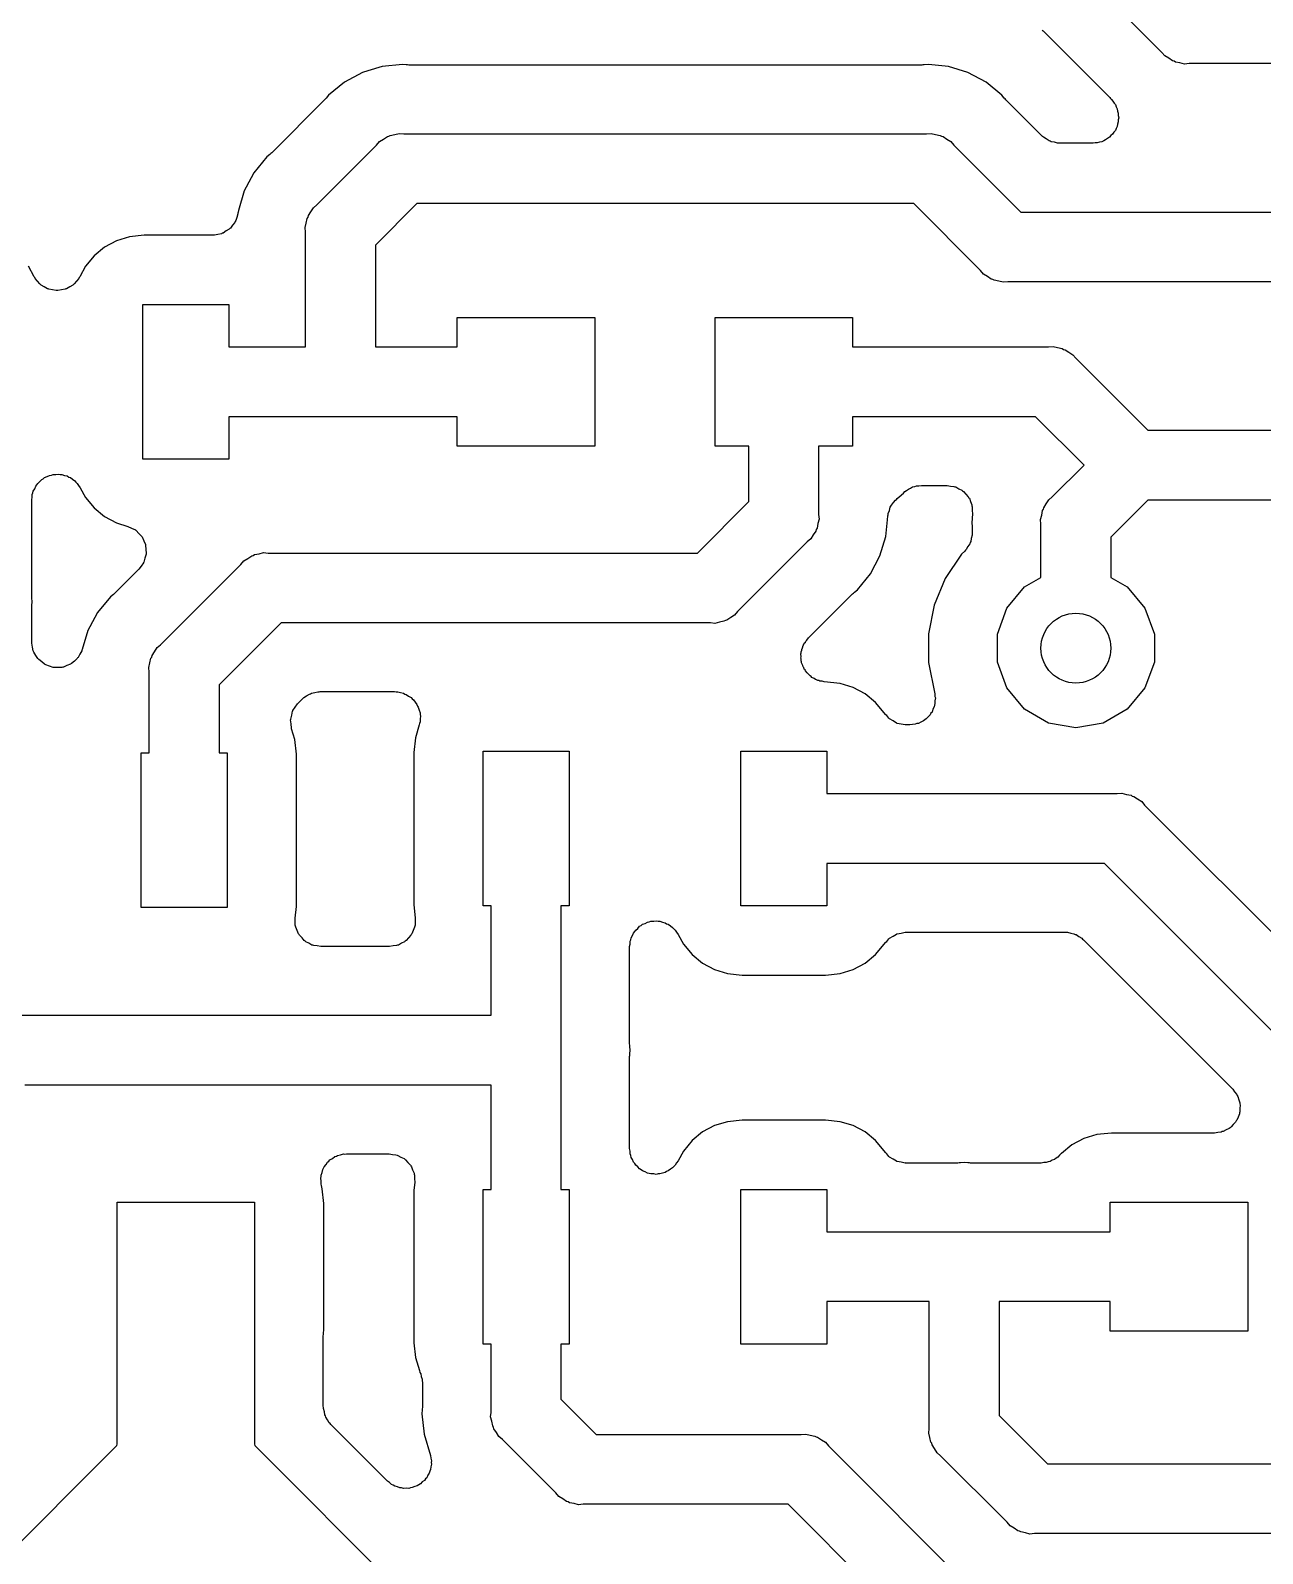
# Model space of a CAD drawing. Extents: x 91 to 190.2, y -113.9 to -59.9.
# Drawn here: x 108.6 to 115.77, y -108.22 to -99.36 of the extents above; entities that cross this region are included whole.
import ezdxf

# ---------------------------------------------------------------- set-up
doc = ezdxf.new("R2010")
doc.units = 0
doc.header["$MEASUREMENT"] = 0
doc.layers.add('BLACK', color=7, linetype='CONTINUOUS')

msp = doc.modelspace()

# ---------------------------------------------------------------- linework, layer by layer
at = {"layer": 'BLACK', "linetype": 'CONTINUOUS'}
for p, q in [((115.18, -99.4824), (114.753, -99.055)), ((114.484, -99.3534), (114.49, -99.3577)), ((114.49, -99.3577), (114.877, -99.7454)), ((115.197, -99.5031), (115.18, -99.4824)), ((115.221, -99.5165), (115.197, -99.5031)), ((115.243, -99.532), (115.221, -99.5165)), ((115.252, -99.5344), (115.243, -99.532)), ((115.259, -99.5389), (115.252, -99.5344)), ((115.286, -99.5436), (115.259, -99.5389)), ((115.312, -99.5505), (115.286, -99.5436)), ((110.528, -99.6), (110.423, -99.656)), ((110.56, -99.5903), (110.528, -99.6)), ((110.642, -99.5655), (110.56, -99.5903)), ((110.76, -99.5539), (110.642, -99.5655)), ((110.782, -99.5561), (110.76, -99.5539)), ((110.79, -99.5555), (110.782, -99.5561)), ((110.797, -99.5568), (110.79, -99.5555)), ((113.783, -99.5568), (110.797, -99.5568)), ((113.79, -99.5555), (113.783, -99.5568)), ((113.798, -99.5561), (113.79, -99.5555)), ((113.82, -99.5539), (113.798, -99.5561)), ((113.842, -99.5561), (113.82, -99.5539)), ((113.938, -99.5655), (113.842, -99.5561)), ((114.052, -99.6), (113.938, -99.5655)), ((114.157, -99.656), (114.052, -99.6)), ((115.339, -99.5482), (115.312, -99.5505)), ((115.885, -99.5482), (115.339, -99.5482)), ((110.423, -99.656), (110.331, -99.7314)), ((114.249, -99.7314), (114.157, -99.656)), ((110.307, -99.7596), (110, -100.067)), ((110.312, -99.7536), (110.307, -99.7596)), ((110.317, -99.7487), (110.312, -99.7536)), ((110.331, -99.7314), (110.317, -99.7487)), ((114.263, -99.7487), (114.249, -99.7314)), ((114.268, -99.7536), (114.263, -99.7487)), ((114.273, -99.7596), (114.268, -99.7536)), ((114.481, -99.9679), (114.273, -99.7596)), ((114.877, -99.7454), (114.882, -99.7514)), ((114.882, -99.7514), (114.887, -99.7563)), ((114.887, -99.7563), (114.896, -99.7666)), ((114.896, -99.7666), (114.902, -99.7774)), ((114.902, -99.7774), (114.91, -99.7868)), ((114.91, -99.7868), (114.914, -99.7999)), ((114.914, -99.7999), (114.921, -99.812)), ((114.921, -99.812), (114.923, -99.8242)), ((114.923, -99.9009), (114.92, -99.9146)), ((114.923, -99.8242), (114.927, -99.8358)), ((114.927, -99.8878), (114.923, -99.9009)), ((114.927, -99.8358), (114.927, -99.8497)), ((114.927, -99.8497), (114.93, -99.8634)), ((114.93, -99.8634), (114.927, -99.8755)), ((114.927, -99.8755), (114.927, -99.8878)), ((110.627, -100.002), (110.651, -99.9885)), ((110.651, -99.9885), (110.673, -99.973)), ((110.673, -99.973), (110.682, -99.9706)), ((110.682, -99.9706), (110.689, -99.9661)), ((110.689, -99.9661), (110.716, -99.9614)), ((110.716, -99.9614), (110.742, -99.9545)), ((110.742, -99.9545), (110.769, -99.9568)), ((110.769, -99.9568), (113.811, -99.9568)), ((113.811, -99.9568), (113.838, -99.9545)), ((113.838, -99.9545), (113.864, -99.9614)), ((113.864, -99.9614), (113.891, -99.9661)), ((113.891, -99.9661), (113.898, -99.9706)), ((113.898, -99.9706), (113.907, -99.973)), ((113.907, -99.973), (113.929, -99.9885)), ((113.929, -99.9885), (113.953, -100.002)), ((114.486, -99.9717), (114.481, -99.9679)), ((114.491, -99.9767), (114.486, -99.9717)), ((114.508, -99.9865), (114.491, -99.9767)), ((114.524, -99.9977), (114.508, -99.9865)), ((114.864, -99.9837), (114.853, -99.9925)), ((114.876, -99.9767), (114.864, -99.9837)), ((114.884, -99.9673), (114.876, -99.9767)), ((114.894, -99.9595), (114.884, -99.9673)), ((114.901, -99.9475), (114.894, -99.9595)), ((114.91, -99.9368), (114.901, -99.9475)), ((114.914, -99.9252), (114.91, -99.9368)), ((114.92, -99.9146), (114.914, -99.9252)), ((109.989, -100.077), (109.971, -100.091)), ((109.994, -100.072), (109.989, -100.077)), ((110, -100.067), (109.994, -100.072)), ((110.263, -100.37), (110.61, -100.023)), ((110.61, -100.023), (110.627, -100.002)), ((113.953, -100.002), (113.97, -100.023)), ((113.97, -100.023), (114.359, -100.412)), ((114.53, -99.9995), (114.524, -99.9977)), ((114.536, -100.003), (114.53, -99.9995)), ((114.555, -100.006), (114.536, -100.003)), ((114.574, -100.011), (114.555, -100.006)), ((114.58, -100.011), (114.574, -100.011)), ((114.587, -100.012), (114.58, -100.011)), ((114.78, -100.012), (114.587, -100.012)), ((114.792, -100.01), (114.78, -100.012)), ((114.804, -100.01), (114.792, -100.01)), ((114.817, -100.005), (114.804, -100.01)), ((114.831, -100.003), (114.817, -100.005)), ((114.842, -99.9966), (114.831, -100.003)), ((114.853, -99.9925), (114.842, -99.9966)), ((109.971, -100.091), (109.896, -100.183)), ((109.896, -100.183), (109.851, -100.268)), ((109.84, -100.288), (109.806, -100.402)), ((109.851, -100.268), (109.84, -100.288)), ((109.803, -100.423), (109.796, -100.443)), ((109.805, -100.412), (109.803, -100.418)), ((109.803, -100.418), (109.803, -100.423)), ((109.806, -100.402), (109.805, -100.412)), ((110.211, -100.442), (110.213, -100.433)), ((110.213, -100.433), (110.228, -100.411)), ((110.228, -100.411), (110.242, -100.387)), ((110.242, -100.387), (110.263, -100.37)), ((110.844, -100.363), (110.603, -100.604)), ((113.736, -100.363), (110.844, -100.363)), ((114.125, -100.752), (113.736, -100.363)), ((114.359, -100.412), (115.885, -100.412)), ((109.734, -100.522), (109.717, -100.534)), ((109.752, -100.512), (109.734, -100.522)), ((109.755, -100.508), (109.752, -100.512)), ((109.76, -100.505), (109.755, -100.508)), ((109.772, -100.488), (109.76, -100.505)), ((109.785, -100.472), (109.772, -100.488)), ((109.787, -100.467), (109.785, -100.472)), ((109.79, -100.462), (109.787, -100.467)), ((109.796, -100.443), (109.79, -100.462)), ((110.194, -100.502), (110.201, -100.476)), ((110.197, -100.529), (110.194, -100.502)), ((110.201, -100.476), (110.206, -100.449)), ((110.206, -100.449), (110.211, -100.442)), ((109.096, -100.579), (109.027, -100.616)), ((109.172, -100.556), (109.096, -100.579)), ((109.257, -100.547), (109.172, -100.556)), ((109.655, -100.547), (109.257, -100.547)), ((109.661, -100.546), (109.655, -100.547)), ((109.667, -100.547), (109.661, -100.546)), ((109.686, -100.542), (109.667, -100.547)), ((109.707, -100.538), (109.686, -100.542)), ((109.712, -100.535), (109.707, -100.538)), ((109.717, -100.534), (109.712, -100.535)), ((110.197, -101.197), (110.197, -100.529)), ((110.603, -100.604), (110.603, -101.197)), ((108.966, -100.666), (108.916, -100.727)), ((109.027, -100.616), (108.966, -100.666)), ((108.618, -100.789), (108.584, -100.727)), ((108.916, -100.727), (108.882, -100.789)), ((114.142, -100.773), (114.125, -100.752)), ((114.166, -100.787), (114.142, -100.773)), ((114.188, -100.802), (114.166, -100.787)), ((108.621, -100.793), (108.618, -100.789)), ((108.623, -100.798), (108.621, -100.793)), ((108.637, -100.814), (108.623, -100.798)), ((108.65, -100.83), (108.637, -100.814)), ((108.654, -100.833), (108.65, -100.83)), ((108.657, -100.837), (108.654, -100.833)), ((108.676, -100.847), (108.657, -100.837)), ((108.694, -100.858), (108.676, -100.847)), ((108.699, -100.859), (108.694, -100.858)), ((108.703, -100.861), (108.699, -100.859)), ((108.724, -100.864), (108.703, -100.861)), ((108.745, -100.869), (108.724, -100.864)), ((108.75, -100.868), (108.745, -100.869)), ((108.755, -100.869), (108.75, -100.868)), ((108.776, -100.864), (108.755, -100.869)), ((108.797, -100.861), (108.776, -100.864)), ((108.801, -100.859), (108.797, -100.861)), ((108.806, -100.858), (108.801, -100.859)), ((108.824, -100.847), (108.806, -100.858)), ((108.843, -100.837), (108.824, -100.847)), ((108.846, -100.833), (108.843, -100.837)), ((108.85, -100.83), (108.846, -100.833)), ((108.863, -100.814), (108.85, -100.83)), ((108.877, -100.798), (108.863, -100.814)), ((108.879, -100.793), (108.877, -100.798)), ((108.882, -100.789), (108.879, -100.793)), ((114.197, -100.804), (114.188, -100.802)), ((114.204, -100.809), (114.197, -100.804)), ((114.231, -100.814), (114.204, -100.809)), ((114.257, -100.821), (114.231, -100.814)), ((114.284, -100.818), (114.257, -100.821)), ((115.885, -100.818), (114.284, -100.818)), ((109.25, -101.85), (109.25, -100.95)), ((109.25, -100.95), (109.75, -100.95)), ((109.75, -100.95), (109.75, -101.197)), ((111.08, -101.197), (111.08, -101.025)), ((111.08, -101.025), (111.88, -101.025)), ((111.88, -101.025), (111.88, -101.775)), ((112.58, -101.775), (112.58, -101.025)), ((112.58, -101.025), (113.38, -101.025)), ((113.38, -101.025), (113.38, -101.197)), ((109.75, -101.197), (110.197, -101.197)), ((110.603, -101.197), (111.08, -101.197)), ((113.38, -101.197), (114.521, -101.197)), ((114.521, -101.197), (114.548, -101.194)), ((114.548, -101.194), (114.574, -101.201)), ((114.574, -101.201), (114.601, -101.206)), ((114.601, -101.206), (114.608, -101.211)), ((114.608, -101.211), (114.617, -101.213)), ((114.617, -101.213), (114.639, -101.228)), ((114.639, -101.228), (114.663, -101.242)), ((114.663, -101.242), (114.68, -101.263)), ((114.68, -101.263), (115.099, -101.682)), ((111.08, -101.603), (109.75, -101.603)), ((109.75, -101.603), (109.75, -101.85)), ((111.08, -101.775), (111.08, -101.603)), ((114.446, -101.603), (113.38, -101.603)), ((113.38, -101.603), (113.38, -101.775)), ((114.728, -101.885), (114.446, -101.603)), ((115.099, -101.682), (115.885, -101.682)), ((109.75, -101.85), (109.25, -101.85)), ((111.88, -101.775), (111.08, -101.775)), ((112.777, -101.775), (112.58, -101.775)), ((112.777, -102.097), (112.777, -101.775)), ((113.38, -101.775), (113.183, -101.775)), ((113.183, -101.775), (113.183, -102.173)), ((108.717, -101.943), (108.727, -101.94)), ((108.727, -101.94), (108.743, -101.94)), ((108.743, -101.94), (108.758, -101.937)), ((108.758, -101.937), (108.769, -101.94)), ((108.769, -101.94), (108.779, -101.94)), ((108.779, -101.94), (108.794, -101.945)), ((114.543, -102.07), (114.728, -101.885)), ((108.612, -102.036), (108.62, -102.023)), ((108.62, -102.023), (108.626, -102.008)), ((108.626, -102.008), (108.633, -102)), ((108.633, -102), (108.638, -101.991)), ((108.638, -101.991), (108.65, -101.981)), ((108.65, -101.981), (108.661, -101.969)), ((108.661, -101.969), (108.67, -101.964)), ((108.67, -101.964), (108.678, -101.957)), ((108.678, -101.957), (108.693, -101.952)), ((108.693, -101.952), (108.707, -101.945)), ((108.707, -101.945), (108.717, -101.943)), ((108.794, -101.945), (108.809, -101.948)), ((108.809, -101.948), (108.818, -101.954)), ((108.818, -101.954), (108.828, -101.957)), ((108.828, -101.957), (108.84, -101.967)), ((108.84, -101.967), (108.853, -101.976)), ((108.853, -101.976), (108.86, -101.984)), ((108.86, -101.984), (108.868, -101.991)), ((108.868, -101.991), (108.876, -102.004)), ((108.876, -102.004), (108.885, -102.017)), ((108.885, -102.017), (108.916, -102.073)), ((113.695, -102.032), (113.705, -102.024)), ((113.705, -102.024), (113.718, -102.019)), ((113.718, -102.019), (113.73, -102.012)), ((113.73, -102.012), (113.742, -102.01)), ((113.742, -102.01), (113.753, -102.006)), ((113.753, -102.006), (113.767, -102.006)), ((113.767, -102.006), (113.781, -102.003)), ((113.781, -102.003), (113.93, -102.003)), ((113.93, -102.003), (113.95, -102.007)), ((113.95, -102.007), (113.97, -102.009)), ((113.97, -102.009), (113.975, -102.011)), ((113.975, -102.011), (113.981, -102.012)), ((113.981, -102.012), (113.999, -102.022)), ((113.999, -102.022), (114.017, -102.031)), ((108.603, -102.087), (108.606, -102.072)), ((108.603, -102.643), (108.603, -102.087)), ((108.606, -102.056), (108.61, -102.047)), ((108.606, -102.072), (108.606, -102.056)), ((108.61, -102.047), (108.612, -102.036)), ((108.916, -102.073), (108.966, -102.134)), ((112.477, -102.397), (112.777, -102.097)), ((113.606, -102.118), (113.619, -102.103)), ((113.619, -102.103), (113.631, -102.088)), ((113.631, -102.088), (113.636, -102.084)), ((113.636, -102.084), (113.64, -102.079)), ((113.64, -102.079), (113.664, -102.059)), ((113.664, -102.059), (113.665, -102.058)), ((113.665, -102.058), (113.676, -102.049)), ((113.676, -102.049), (113.685, -102.038)), ((113.685, -102.038), (113.695, -102.032)), ((114.017, -102.031), (114.021, -102.035)), ((114.021, -102.035), (114.026, -102.038)), ((114.026, -102.038), (114.039, -102.054)), ((114.039, -102.054), (114.054, -102.069)), ((114.054, -102.069), (114.056, -102.074)), ((114.056, -102.074), (114.06, -102.078)), ((114.06, -102.078), (114.067, -102.097)), ((114.067, -102.097), (114.075, -102.116)), ((114.075, -102.116), (114.075, -102.122)), ((114.493, -102.133), (114.508, -102.111)), ((114.508, -102.111), (114.522, -102.087)), ((114.522, -102.087), (114.543, -102.07)), ((115.099, -102.088), (114.883, -102.304)), ((115.885, -102.088), (115.099, -102.088)), ((108.966, -102.134), (109.027, -102.184)), ((109.027, -102.184), (109.096, -102.221)), ((113.186, -102.199), (113.179, -102.225)), ((113.183, -102.173), (113.186, -102.199)), ((113.574, -102.3), (113.584, -102.204)), ((113.584, -102.204), (113.586, -102.18)), ((113.584, -102.204), (113.584, -102.204)), ((113.586, -102.18), (113.588, -102.174)), ((113.588, -102.167), (113.595, -102.149)), ((113.588, -102.174), (113.588, -102.167)), ((113.595, -102.149), (113.6, -102.13)), ((113.6, -102.13), (113.604, -102.124)), ((113.604, -102.124), (113.606, -102.118)), ((114.079, -102.168), (114.074, -102.22)), ((114.075, -102.122), (114.077, -102.127)), ((114.077, -102.127), (114.077, -102.148)), ((114.077, -102.148), (114.079, -102.168)), ((114.474, -102.202), (114.481, -102.176)), ((114.477, -102.229), (114.474, -102.202)), ((114.481, -102.176), (114.486, -102.149)), ((114.486, -102.149), (114.491, -102.142)), ((114.491, -102.142), (114.493, -102.133)), ((109.096, -102.221), (109.163, -102.242)), ((109.163, -102.242), (109.184, -102.252)), ((109.184, -102.252), (109.206, -102.262)), ((109.206, -102.262), (109.207, -102.264)), ((109.207, -102.264), (109.21, -102.265)), ((109.21, -102.265), (109.226, -102.282)), ((109.226, -102.282), (109.242, -102.299)), ((113.152, -102.291), (113.138, -102.314)), ((113.167, -102.269), (113.152, -102.291)), ((113.169, -102.26), (113.167, -102.269)), ((113.174, -102.252), (113.169, -102.26)), ((113.179, -102.225), (113.174, -102.252)), ((114.076, -102.292), (114.071, -102.311)), ((114.074, -102.22), (114.076, -102.242)), ((114.076, -102.242), (114.076, -102.25)), ((114.076, -102.25), (114.077, -102.257)), ((114.077, -102.279), (114.076, -102.285)), ((114.076, -102.285), (114.076, -102.292)), ((114.077, -102.257), (114.077, -102.279)), ((114.477, -102.539), (114.477, -102.229)), ((109.242, -102.299), (109.244, -102.301)), ((109.244, -102.301), (109.245, -102.303)), ((109.245, -102.303), (109.255, -102.325)), ((109.255, -102.325), (109.265, -102.346)), ((109.265, -102.346), (109.265, -102.349)), ((109.265, -102.349), (109.266, -102.351)), ((109.266, -102.351), (109.267, -102.375)), ((109.267, -102.375), (109.269, -102.398)), ((113.117, -102.331), (112.711, -102.737)), ((113.138, -102.314), (113.117, -102.331)), ((113.54, -102.413), (113.574, -102.3)), ((114.037, -102.379), (114.033, -102.385)), ((114.042, -102.375), (114.037, -102.379)), ((114.052, -102.358), (114.042, -102.375)), ((114.063, -102.342), (114.052, -102.358)), ((114.064, -102.336), (114.063, -102.342)), ((114.068, -102.33), (114.064, -102.336)), ((114.071, -102.311), (114.068, -102.33)), ((114.883, -102.304), (114.883, -102.539)), ((109.239, -102.472), (109.226, -102.491)), ((109.253, -102.453), (109.239, -102.472)), ((109.254, -102.451), (109.253, -102.453)), ((109.256, -102.449), (109.254, -102.451)), ((109.262, -102.426), (109.256, -102.449)), ((109.269, -102.403), (109.262, -102.426)), ((109.269, -102.398), (109.268, -102.401)), ((109.268, -102.401), (109.269, -102.403)), ((109.353, -102.93), (109.82, -102.463)), ((109.82, -102.463), (109.837, -102.442)), ((109.837, -102.442), (109.861, -102.428)), ((109.861, -102.428), (109.883, -102.413)), ((109.883, -102.413), (109.892, -102.411)), ((109.892, -102.411), (109.899, -102.406)), ((109.899, -102.406), (109.926, -102.401)), ((109.926, -102.401), (109.952, -102.394)), ((109.952, -102.394), (109.979, -102.397)), ((109.979, -102.397), (112.477, -102.397)), ((113.484, -102.518), (113.54, -102.413)), ((114.014, -102.404), (113.92, -102.544)), ((114.033, -102.385), (114.014, -102.404)), ((109.226, -102.491), (109.09, -102.627)), ((113.409, -102.61), (113.484, -102.518)), ((113.92, -102.544), (113.856, -102.7)), ((114.382, -102.594), (114.477, -102.539)), ((114.883, -102.539), (114.978, -102.594)), ((108.604, -102.65), (108.603, -102.643)), ((109.079, -102.637), (109.061, -102.651)), ((109.084, -102.632), (109.079, -102.637)), ((109.09, -102.627), (109.084, -102.632)), ((113.123, -102.891), (113.38, -102.634)), ((113.38, -102.634), (113.386, -102.63)), ((113.386, -102.63), (113.391, -102.624)), ((113.391, -102.624), (113.409, -102.61)), ((114.278, -102.718), (114.382, -102.594)), ((114.978, -102.594), (115.082, -102.718)), ((108.603, -102.717), (108.604, -102.71)), ((108.603, -102.914), (108.603, -102.717)), ((108.604, -102.658), (108.604, -102.65)), ((108.606, -102.68), (108.604, -102.658)), ((108.604, -102.702), (108.606, -102.68)), ((108.604, -102.71), (108.604, -102.702)), ((109.061, -102.651), (108.986, -102.743)), ((112.711, -102.737), (112.694, -102.758)), ((113.856, -102.7), (113.823, -102.866)), ((114.223, -102.869), (114.278, -102.718)), ((115.082, -102.718), (115.137, -102.869)), ((108.942, -102.826), (108.93, -102.848)), ((108.986, -102.743), (108.942, -102.826)), ((110.054, -102.803), (109.693, -103.164)), ((112.553, -102.803), (110.054, -102.803)), ((112.579, -102.806), (112.553, -102.803)), ((112.605, -102.799), (112.579, -102.806)), ((112.632, -102.794), (112.605, -102.799)), ((112.64, -102.789), (112.632, -102.794)), ((112.649, -102.787), (112.64, -102.789)), ((112.671, -102.772), (112.649, -102.787)), ((112.694, -102.758), (112.671, -102.772)), ((108.604, -102.918), (108.603, -102.914)), ((108.93, -102.848), (108.897, -102.958)), ((113.099, -102.922), (113.106, -102.915)), ((113.106, -102.915), (113.108, -102.91)), ((113.108, -102.91), (113.114, -102.904)), ((113.114, -102.904), (113.123, -102.891)), ((113.823, -102.866), (113.823, -103.034)), ((114.223, -103.031), (114.223, -102.869)), ((115.137, -102.869), (115.137, -103.031)), ((108.603, -102.922), (108.604, -102.918)), ((108.608, -102.944), (108.603, -102.922)), ((108.612, -102.966), (108.608, -102.944)), ((108.614, -102.969), (108.612, -102.966)), ((108.615, -102.973), (108.614, -102.969)), ((108.627, -102.992), (108.615, -102.973)), ((108.638, -103.011), (108.627, -102.992)), ((108.873, -103.004), (108.87, -103.007)), ((108.883, -102.985), (108.873, -103.004)), ((108.894, -102.966), (108.883, -102.985)), ((108.895, -102.961), (108.894, -102.966)), ((108.897, -102.958), (108.895, -102.961)), ((109.296, -103.009), (109.301, -103.002)), ((109.301, -103.002), (109.303, -102.993)), ((109.303, -102.993), (109.318, -102.971)), ((109.318, -102.971), (109.332, -102.947)), ((109.332, -102.947), (109.353, -102.93)), ((113.08, -102.984), (113.082, -102.978)), ((113.081, -103.001), (113.08, -102.984)), ((113.08, -103.009), (113.081, -103.001)), ((113.082, -102.971), (113.085, -102.961)), ((113.082, -102.978), (113.082, -102.971)), ((113.085, -102.961), (113.086, -102.957)), ((113.086, -102.957), (113.089, -102.949)), ((113.089, -102.949), (113.093, -102.934)), ((113.093, -102.934), (113.097, -102.929)), ((113.097, -102.929), (113.099, -102.922)), ((108.641, -103.013), (108.638, -103.011)), ((108.644, -103.017), (108.641, -103.013)), ((108.661, -103.03), (108.644, -103.017)), ((108.678, -103.044), (108.661, -103.03)), ((108.682, -103.046), (108.678, -103.044)), ((108.685, -103.048), (108.682, -103.046)), ((108.706, -103.054), (108.685, -103.048)), ((108.727, -103.062), (108.706, -103.054)), ((108.731, -103.062), (108.727, -103.062)), ((108.735, -103.063), (108.731, -103.062)), ((108.757, -103.062), (108.735, -103.063)), ((108.779, -103.062), (108.757, -103.062)), ((108.783, -103.061), (108.779, -103.062)), ((108.787, -103.06), (108.783, -103.061)), ((108.808, -103.052), (108.787, -103.06)), ((108.828, -103.044), (108.808, -103.052)), ((108.831, -103.041), (108.828, -103.044)), ((108.835, -103.04), (108.831, -103.041)), ((108.851, -103.025), (108.835, -103.04)), ((108.868, -103.011), (108.851, -103.025)), ((108.87, -103.007), (108.868, -103.011)), ((109.284, -103.062), (109.291, -103.036)), ((109.287, -103.089), (109.284, -103.062)), ((109.287, -103.56), (109.287, -103.089)), ((109.291, -103.036), (109.296, -103.009)), ((113.082, -103.013), (113.08, -103.009)), ((113.082, -103.023), (113.082, -103.013)), ((113.084, -103.03), (113.082, -103.023)), ((113.084, -103.036), (113.084, -103.03)), ((113.091, -103.051), (113.084, -103.036)), ((113.093, -103.059), (113.091, -103.051)), ((113.096, -103.063), (113.093, -103.059)), ((113.099, -103.072), (113.096, -103.063)), ((113.104, -103.077), (113.099, -103.072)), ((113.106, -103.083), (113.104, -103.077)), ((113.117, -103.094), (113.106, -103.083)), ((113.823, -103.034), (113.859, -103.215)), ((114.278, -103.182), (114.223, -103.031)), ((115.137, -103.031), (115.082, -103.182)), ((109.693, -103.164), (109.693, -103.56)), ((113.123, -103.102), (113.117, -103.094)), ((113.127, -103.105), (113.123, -103.102)), ((113.133, -103.112), (113.127, -103.105)), ((113.139, -103.116), (113.133, -103.112)), ((113.143, -103.12), (113.139, -103.116)), ((113.157, -103.126), (113.143, -103.12)), ((113.165, -103.133), (113.157, -103.126)), ((113.171, -103.134), (113.165, -103.133)), ((113.178, -103.138), (113.171, -103.134)), ((113.184, -103.139), (113.178, -103.138)), ((113.19, -103.142), (113.184, -103.139)), ((113.204, -103.143), (113.19, -103.142)), ((113.215, -103.147), (113.204, -103.143)), ((113.308, -103.156), (113.215, -103.147)), ((113.384, -103.179), (113.308, -103.156)), ((113.453, -103.216), (113.384, -103.179)), ((110.152, -103.272), (110.153, -103.27)), ((110.153, -103.27), (110.176, -103.247)), ((110.176, -103.247), (110.181, -103.243)), ((110.181, -103.243), (110.186, -103.238)), ((110.186, -103.238), (110.203, -103.228)), ((110.203, -103.228), (110.219, -103.217)), ((110.219, -103.217), (110.225, -103.216)), ((110.225, -103.216), (110.231, -103.212)), ((110.231, -103.212), (110.25, -103.209)), ((110.25, -103.209), (110.269, -103.204)), ((110.269, -103.204), (110.275, -103.204)), ((110.275, -103.204), (110.282, -103.203)), ((110.282, -103.203), (110.715, -103.203)), ((110.715, -103.203), (110.724, -103.205)), ((110.724, -103.205), (110.733, -103.204)), ((110.733, -103.204), (110.749, -103.209)), ((110.749, -103.209), (110.766, -103.212)), ((110.766, -103.212), (110.774, -103.217)), ((110.774, -103.217), (110.783, -103.219)), ((110.783, -103.219), (110.796, -103.23)), ((110.796, -103.23), (110.811, -103.238)), ((110.811, -103.238), (110.817, -103.245)), ((110.817, -103.245), (110.824, -103.251)), ((110.824, -103.251), (110.834, -103.265)), ((110.834, -103.265), (110.845, -103.278)), ((113.514, -103.266), (113.453, -103.216)), ((113.574, -103.338), (113.514, -103.266)), ((113.859, -103.215), (113.859, -103.216)), ((113.859, -103.216), (113.86, -103.221)), ((113.86, -103.221), (113.86, -103.231)), ((113.86, -103.231), (113.863, -103.24)), ((113.863, -103.24), (113.86, -103.256)), ((113.86, -103.256), (113.86, -103.273)), ((114.382, -103.306), (114.278, -103.182)), ((115.082, -103.182), (114.978, -103.306)), ((110.11, -103.363), (110.116, -103.34)), ((110.116, -103.34), (110.121, -103.317)), ((110.121, -103.317), (110.122, -103.315)), ((110.122, -103.315), (110.123, -103.313)), ((110.123, -103.313), (110.137, -103.293)), ((110.137, -103.293), (110.15, -103.274)), ((110.15, -103.274), (110.152, -103.272)), ((110.845, -103.278), (110.848, -103.287)), ((110.848, -103.287), (110.853, -103.294)), ((110.853, -103.294), (110.857, -103.311)), ((110.857, -103.311), (110.863, -103.327)), ((110.863, -103.327), (110.863, -103.336)), ((110.863, -103.336), (110.865, -103.345)), ((110.865, -103.345), (110.863, -103.362)), ((113.579, -103.343), (113.574, -103.338)), ((113.591, -103.358), (113.579, -103.343)), ((113.594, -103.36), (113.591, -103.358)), ((113.82, -103.349), (113.809, -103.362)), ((113.832, -103.338), (113.82, -103.349)), ((113.836, -103.329), (113.832, -103.338)), ((113.843, -103.322), (113.836, -103.329)), ((113.848, -103.306), (113.843, -103.322)), ((113.856, -103.292), (113.848, -103.306)), ((113.857, -103.282), (113.856, -103.292)), ((113.86, -103.273), (113.857, -103.282)), ((114.521, -103.386), (114.382, -103.306)), ((114.978, -103.306), (114.839, -103.386)), ((110.109, -103.368), (110.11, -103.366)), ((110.112, -103.391), (110.109, -103.368)), ((110.11, -103.366), (110.11, -103.363)), ((110.114, -103.415), (110.112, -103.391)), ((110.115, -103.417), (110.114, -103.415)), ((110.115, -103.42), (110.115, -103.417)), ((110.134, -103.482), (110.115, -103.42)), ((110.858, -103.397), (110.836, -103.472)), ((110.86, -103.388), (110.858, -103.397)), ((110.863, -103.379), (110.86, -103.388)), ((110.863, -103.362), (110.863, -103.379)), ((113.595, -103.362), (113.594, -103.36)), ((113.616, -103.374), (113.595, -103.362)), ((113.636, -103.386), (113.616, -103.374)), ((113.638, -103.387), (113.636, -103.386)), ((113.64, -103.388), (113.638, -103.387)), ((113.664, -103.392), (113.64, -103.388)), ((113.687, -103.397), (113.664, -103.392)), ((113.689, -103.396), (113.687, -103.397)), ((113.692, -103.397), (113.689, -103.396)), ((113.713, -103.397), (113.692, -103.397)), ((113.729, -103.394), (113.713, -103.397)), ((113.745, -103.393), (113.729, -103.394)), ((113.754, -103.389), (113.745, -103.393)), ((113.764, -103.388), (113.754, -103.389)), ((113.778, -103.38), (113.764, -103.388)), ((113.793, -103.373), (113.778, -103.38)), ((113.801, -103.367), (113.793, -103.373)), ((113.809, -103.362), (113.801, -103.367)), ((114.68, -103.414), (114.521, -103.386)), ((114.839, -103.386), (114.68, -103.414)), ((110.143, -103.567), (110.134, -103.482)), ((110.836, -103.472), (110.827, -103.557)), ((109.24, -104.46), (109.24, -103.56)), ((109.24, -103.56), (109.287, -103.56)), ((109.693, -103.56), (109.74, -103.56)), ((109.74, -103.56), (109.74, -104.46)), ((110.143, -104.453), (110.143, -103.567)), ((110.827, -103.557), (110.827, -104.443)), ((111.23, -104.45), (111.23, -103.55)), ((111.23, -103.55), (111.73, -103.55)), ((111.73, -103.55), (111.73, -104.45)), ((112.73, -104.45), (112.73, -103.55)), ((112.73, -103.55), (113.23, -103.55)), ((113.23, -103.55), (113.23, -103.797)), ((113.23, -103.797), (114.921, -103.797)), ((114.921, -103.797), (114.948, -103.794)), ((114.948, -103.794), (114.974, -103.801)), ((114.974, -103.801), (115.001, -103.806)), ((115.001, -103.806), (115.008, -103.811)), ((115.008, -103.811), (115.017, -103.813)), ((115.017, -103.813), (115.039, -103.828)), ((115.039, -103.828), (115.063, -103.842)), ((115.063, -103.842), (115.08, -103.863)), ((115.08, -103.863), (116.74, -105.523)), ((114.846, -104.203), (113.23, -104.203)), ((113.23, -104.203), (113.23, -104.45)), ((116.577, -105.934), (114.846, -104.203)), ((109.74, -104.46), (109.24, -104.46)), ((110.136, -104.522), (110.143, -104.453)), ((110.827, -104.443), (110.835, -104.522)), ((111.277, -104.45), (111.23, -104.45)), ((111.277, -105.087), (111.277, -104.45)), ((111.73, -104.45), (111.683, -104.45)), ((111.683, -104.45), (111.683, -106.1)), ((113.23, -104.45), (112.73, -104.45)), ((110.137, -104.542), (110.136, -104.522)), ((110.137, -104.563), (110.137, -104.542)), ((110.139, -104.568), (110.137, -104.563)), ((110.14, -104.574), (110.139, -104.568)), ((110.148, -104.593), (110.14, -104.574)), ((110.155, -104.612), (110.148, -104.593)), ((110.823, -104.593), (110.816, -104.612)), ((110.831, -104.574), (110.823, -104.593)), ((110.832, -104.568), (110.831, -104.574)), ((110.834, -104.563), (110.832, -104.568)), ((110.835, -104.522), (110.834, -104.542)), ((110.834, -104.542), (110.834, -104.563)), ((112.113, -104.6), (112.118, -104.591)), ((112.118, -104.591), (112.13, -104.581)), ((112.13, -104.581), (112.141, -104.569)), ((112.141, -104.569), (112.15, -104.564)), ((112.15, -104.564), (112.158, -104.557)), ((112.158, -104.557), (112.173, -104.552)), ((112.173, -104.552), (112.187, -104.545)), ((112.187, -104.545), (112.197, -104.543)), ((112.197, -104.543), (112.207, -104.54)), ((112.207, -104.54), (112.223, -104.54)), ((112.223, -104.54), (112.238, -104.537)), ((112.238, -104.537), (112.249, -104.54)), ((112.249, -104.54), (112.259, -104.54)), ((112.259, -104.54), (112.274, -104.545)), ((112.274, -104.545), (112.289, -104.548)), ((112.289, -104.548), (112.298, -104.554)), ((112.298, -104.554), (112.308, -104.557)), ((112.308, -104.557), (112.32, -104.567)), ((112.32, -104.567), (112.333, -104.576)), ((112.333, -104.576), (112.34, -104.584)), ((112.34, -104.584), (112.348, -104.591)), ((112.348, -104.591), (112.356, -104.604)), ((110.159, -104.616), (110.155, -104.612)), ((110.161, -104.621), (110.159, -104.616)), ((110.176, -104.636), (110.161, -104.621)), ((110.189, -104.652), (110.176, -104.636)), ((110.194, -104.655), (110.189, -104.652)), ((110.198, -104.659), (110.194, -104.655)), ((110.216, -104.668), (110.198, -104.659)), ((110.234, -104.678), (110.216, -104.668)), ((110.239, -104.679), (110.234, -104.678)), ((110.245, -104.681), (110.239, -104.679)), ((110.265, -104.683), (110.245, -104.681)), ((110.285, -104.687), (110.265, -104.683)), ((110.686, -104.687), (110.285, -104.687)), ((110.706, -104.683), (110.686, -104.687)), ((110.726, -104.681), (110.706, -104.683)), ((110.731, -104.679), (110.726, -104.681)), ((110.737, -104.678), (110.731, -104.679)), ((110.755, -104.668), (110.737, -104.678)), ((110.773, -104.659), (110.755, -104.668)), ((110.777, -104.655), (110.773, -104.659)), ((110.782, -104.652), (110.777, -104.655)), ((110.795, -104.636), (110.782, -104.652)), ((110.81, -104.621), (110.795, -104.636)), ((110.812, -104.616), (110.81, -104.621)), ((110.816, -104.612), (110.812, -104.616)), ((112.083, -104.687), (112.086, -104.672)), ((112.083, -105.253), (112.083, -104.687)), ((112.086, -104.656), (112.09, -104.647)), ((112.086, -104.672), (112.086, -104.656)), ((112.09, -104.647), (112.092, -104.636)), ((112.092, -104.636), (112.1, -104.623)), ((112.1, -104.623), (112.106, -104.608)), ((112.106, -104.608), (112.113, -104.6)), ((112.356, -104.604), (112.365, -104.617)), ((112.365, -104.617), (112.396, -104.673)), ((112.396, -104.673), (112.446, -104.734)), ((113.514, -104.734), (113.574, -104.662)), ((113.574, -104.662), (113.579, -104.657)), ((113.579, -104.657), (113.591, -104.642)), ((113.591, -104.642), (113.594, -104.64)), ((113.594, -104.64), (113.595, -104.638)), ((113.595, -104.638), (113.616, -104.626)), ((113.616, -104.626), (113.636, -104.614)), ((113.636, -104.614), (113.638, -104.613)), ((113.638, -104.613), (113.64, -104.612)), ((113.64, -104.612), (113.664, -104.608)), ((113.664, -104.608), (113.687, -104.603)), ((113.687, -104.603), (113.689, -104.604)), ((113.689, -104.604), (113.692, -104.603)), ((113.692, -104.603), (114.618, -104.603)), ((114.618, -104.603), (114.625, -104.604)), ((114.625, -104.604), (114.631, -104.604)), ((114.631, -104.604), (114.65, -104.609)), ((114.65, -104.609), (114.669, -104.612)), ((114.669, -104.612), (114.675, -104.616)), ((114.675, -104.616), (114.681, -104.617)), ((114.681, -104.617), (114.697, -104.628)), ((114.697, -104.628), (114.714, -104.638)), ((114.714, -104.638), (114.719, -104.643)), ((114.719, -104.643), (114.724, -104.647)), ((114.724, -104.647), (115.593, -105.516)), ((112.446, -104.734), (112.507, -104.784)), ((113.453, -104.784), (113.514, -104.734)), ((112.507, -104.784), (112.576, -104.821)), ((112.576, -104.821), (112.652, -104.844)), ((112.652, -104.844), (112.737, -104.853)), ((112.737, -104.853), (113.223, -104.853)), ((113.223, -104.853), (113.308, -104.844)), ((113.308, -104.844), (113.384, -104.821)), ((113.384, -104.821), (113.453, -104.784)), ((108.487, -105.087), (111.277, -105.087)), ((112.084, -105.26), (112.083, -105.253)), ((112.084, -105.268), (112.084, -105.26)), ((112.086, -105.29), (112.084, -105.268)), ((112.084, -105.312), (112.086, -105.29)), ((112.083, -105.327), (112.084, -105.32)), ((112.083, -105.863), (112.083, -105.327)), ((112.084, -105.32), (112.084, -105.312)), ((111.277, -105.493), (108.563, -105.493)), ((111.277, -106.1), (111.277, -105.493)), ((115.593, -105.516), (115.604, -105.532)), ((115.604, -105.532), (115.617, -105.547)), ((115.617, -105.547), (115.619, -105.554)), ((115.619, -105.554), (115.623, -105.559)), ((115.623, -105.559), (115.628, -105.578)), ((115.632, -105.661), (115.624, -105.679)), ((115.628, -105.578), (115.635, -105.596)), ((115.633, -105.655), (115.632, -105.661)), ((115.635, -105.648), (115.633, -105.655)), ((115.635, -105.596), (115.635, -105.603)), ((115.635, -105.603), (115.637, -105.609)), ((115.637, -105.609), (115.635, -105.629)), ((115.635, -105.629), (115.635, -105.648)), ((112.576, -105.729), (112.507, -105.766)), ((112.652, -105.706), (112.576, -105.729)), ((112.737, -105.697), (112.652, -105.706)), ((113.223, -105.697), (112.737, -105.697)), ((113.308, -105.706), (113.223, -105.697)), ((113.384, -105.729), (113.308, -105.706)), ((113.453, -105.766), (113.384, -105.729)), ((115.573, -105.745), (115.555, -105.753)), ((115.578, -105.741), (115.573, -105.745)), ((115.584, -105.737), (115.578, -105.741)), ((115.596, -105.722), (115.584, -105.737)), ((115.61, -105.708), (115.596, -105.722)), ((115.613, -105.702), (115.61, -105.708)), ((115.617, -105.697), (115.613, -105.702)), ((115.624, -105.679), (115.617, -105.697)), ((112.446, -105.816), (112.396, -105.877)), ((112.507, -105.766), (112.446, -105.816)), ((113.514, -105.816), (113.453, -105.766)), ((113.574, -105.888), (113.514, -105.816)), ((114.726, -105.804), (114.657, -105.841)), ((114.802, -105.781), (114.726, -105.804)), ((114.887, -105.772), (114.802, -105.781)), ((115.487, -105.772), (114.887, -105.772)), ((115.506, -105.769), (115.487, -105.772)), ((115.526, -105.767), (115.506, -105.769)), ((115.532, -105.764), (115.526, -105.767)), ((115.538, -105.763), (115.532, -105.764)), ((115.555, -105.753), (115.538, -105.763)), ((110.333, -105.935), (110.338, -105.928)), ((110.338, -105.928), (110.353, -105.92)), ((110.353, -105.92), (110.367, -105.909)), ((110.367, -105.909), (110.376, -105.907)), ((110.376, -105.907), (110.383, -105.902)), ((110.383, -105.902), (110.4, -105.899)), ((110.4, -105.899), (110.417, -105.894)), ((110.417, -105.894), (110.426, -105.895)), ((110.426, -105.895), (110.435, -105.893)), ((110.435, -105.893), (110.683, -105.893)), ((110.683, -105.893), (110.703, -105.897)), ((110.703, -105.897), (110.723, -105.899)), ((110.723, -105.899), (110.729, -105.901)), ((110.729, -105.901), (110.734, -105.902)), ((110.734, -105.902), (110.752, -105.912)), ((110.752, -105.912), (110.77, -105.921)), ((110.77, -105.921), (110.774, -105.925)), ((110.774, -105.925), (110.779, -105.928)), ((110.779, -105.928), (110.792, -105.944)), ((112.086, -105.878), (112.083, -105.863)), ((112.086, -105.894), (112.086, -105.878)), ((112.09, -105.903), (112.086, -105.894)), ((112.092, -105.914), (112.09, -105.903)), ((112.1, -105.927), (112.092, -105.914)), ((112.106, -105.942), (112.1, -105.927)), ((112.396, -105.877), (112.365, -105.933)), ((113.579, -105.893), (113.574, -105.888)), ((113.591, -105.908), (113.579, -105.893)), ((113.594, -105.91), (113.591, -105.908)), ((113.595, -105.912), (113.594, -105.91)), ((113.616, -105.924), (113.595, -105.912)), ((113.636, -105.936), (113.616, -105.924)), ((114.555, -105.926), (114.542, -105.931)), ((114.565, -105.918), (114.555, -105.926)), ((114.575, -105.912), (114.565, -105.918)), ((114.584, -105.901), (114.575, -105.912)), ((114.595, -105.892), (114.584, -105.901)), ((114.596, -105.891), (114.595, -105.892)), ((114.657, -105.841), (114.596, -105.891)), ((110.287, -106.017), (110.293, -106.001)), ((110.287, -106.026), (110.287, -106.017)), ((110.293, -106.001), (110.297, -105.984)), ((110.297, -105.984), (110.302, -105.977)), ((110.302, -105.977), (110.305, -105.968)), ((110.305, -105.968), (110.316, -105.955)), ((110.316, -105.955), (110.325, -105.941)), ((110.325, -105.941), (110.333, -105.935)), ((110.792, -105.944), (110.807, -105.959)), ((110.807, -105.959), (110.809, -105.964)), ((110.809, -105.964), (110.813, -105.968)), ((110.813, -105.968), (110.82, -105.987)), ((110.82, -105.987), (110.828, -106.006)), ((110.828, -106.006), (110.829, -106.012)), ((110.829, -106.012), (110.831, -106.017)), ((110.831, -106.017), (110.831, -106.038)), ((112.113, -105.95), (112.106, -105.942)), ((112.118, -105.959), (112.113, -105.95)), ((112.13, -105.969), (112.118, -105.959)), ((112.141, -105.981), (112.13, -105.969)), ((112.15, -105.986), (112.141, -105.981)), ((112.158, -105.993), (112.15, -105.986)), ((112.173, -105.998), (112.158, -105.993)), ((112.187, -106.005), (112.173, -105.998)), ((112.197, -106.007), (112.187, -106.005)), ((112.207, -106.01), (112.197, -106.007)), ((112.223, -106.01), (112.207, -106.01)), ((112.238, -106.013), (112.223, -106.01)), ((112.249, -106.01), (112.238, -106.013)), ((112.259, -106.01), (112.249, -106.01)), ((112.274, -106.005), (112.259, -106.01)), ((112.289, -106.002), (112.274, -106.005)), ((112.298, -105.996), (112.289, -106.002)), ((112.308, -105.993), (112.298, -105.996)), ((112.32, -105.983), (112.308, -105.993)), ((112.333, -105.974), (112.32, -105.983)), ((112.34, -105.966), (112.333, -105.974)), ((112.348, -105.959), (112.34, -105.966)), ((112.356, -105.946), (112.348, -105.959)), ((112.365, -105.933), (112.356, -105.946)), ((113.638, -105.937), (113.636, -105.936)), ((113.64, -105.938), (113.638, -105.937)), ((113.664, -105.942), (113.64, -105.938)), ((113.687, -105.947), (113.664, -105.942)), ((113.689, -105.946), (113.687, -105.947)), ((113.692, -105.947), (113.689, -105.946)), ((113.993, -105.947), (113.692, -105.947)), ((114, -105.946), (113.993, -105.947)), ((114.008, -105.946), (114, -105.946)), ((114.03, -105.944), (114.008, -105.946)), ((114.052, -105.946), (114.03, -105.944)), ((114.06, -105.946), (114.052, -105.946)), ((114.067, -105.947), (114.06, -105.946)), ((114.479, -105.947), (114.067, -105.947)), ((114.493, -105.944), (114.479, -105.947)), ((114.507, -105.944), (114.493, -105.944)), ((114.518, -105.94), (114.507, -105.944)), ((114.53, -105.938), (114.518, -105.94)), ((114.542, -105.931), (114.53, -105.938)), ((110.285, -106.035), (110.287, -106.026)), ((110.287, -106.052), (110.285, -106.035)), ((110.287, -106.069), (110.287, -106.052)), ((110.29, -106.078), (110.287, -106.069)), ((110.291, -106.087), (110.29, -106.078)), ((110.294, -106.097), (110.291, -106.087)), ((110.303, -106.182), (110.294, -106.097)), ((110.832, -106.058), (110.827, -106.107)), ((110.831, -106.038), (110.832, -106.058)), ((111.23, -107), (111.23, -106.1)), ((111.23, -106.1), (111.277, -106.1)), ((111.683, -106.1), (111.73, -106.1)), ((111.73, -106.1), (111.73, -107)), ((112.73, -107), (112.73, -106.1)), ((112.73, -106.1), (113.23, -106.1)), ((113.23, -106.1), (113.23, -106.347)), ((109.1, -107.583), (109.1, -106.175)), ((109.1, -106.175), (109.9, -106.175)), ((109.9, -106.175), (109.9, -107.583)), ((110.303, -106.918), (110.303, -106.182)), ((110.827, -106.107), (110.827, -106.993)), ((114.88, -106.175), (115.68, -106.175)), ((114.88, -106.347), (114.88, -106.175)), ((115.68, -106.175), (115.68, -106.925)), ((113.23, -106.347), (114.88, -106.347)), ((113.827, -106.753), (113.23, -106.753)), ((113.23, -106.753), (113.23, -107)), ((113.827, -107.491), (113.827, -106.753)), ((114.88, -106.753), (114.233, -106.753)), ((114.233, -106.753), (114.233, -107.416)), ((114.88, -106.925), (114.88, -106.753)), ((110.3, -106.952), (110.301, -106.945)), ((110.3, -107.362), (110.3, -106.952)), ((110.301, -106.937), (110.303, -106.918)), ((110.301, -106.945), (110.301, -106.937)), ((110.827, -106.993), (110.836, -107.078)), ((115.68, -106.925), (114.88, -106.925)), ((110.836, -107.078), (110.859, -107.154)), ((111.277, -107), (111.23, -107)), ((111.277, -107.398), (111.277, -107)), ((111.73, -107), (111.683, -107)), ((111.683, -107), (111.683, -107.322)), ((113.23, -107), (112.73, -107)), ((110.859, -107.154), (110.859, -107.155)), ((110.859, -107.155), (110.862, -107.165)), ((110.862, -107.165), (110.868, -107.174)), ((110.868, -107.174), (110.87, -107.189)), ((110.87, -107.189), (110.875, -107.204)), ((110.875, -107.204), (110.875, -107.215)), ((110.875, -107.215), (110.877, -107.225)), ((110.877, -107.225), (110.877, -107.369)), ((111.683, -107.322), (111.888, -107.527)), ((110.301, -107.369), (110.3, -107.362)), ((110.301, -107.375), (110.301, -107.369)), ((110.306, -107.394), (110.301, -107.375)), ((110.309, -107.413), (110.306, -107.394)), ((110.312, -107.419), (110.309, -107.413)), ((110.314, -107.426), (110.312, -107.419)), ((110.325, -107.442), (110.314, -107.426)), ((110.876, -107.384), (110.874, -107.406)), ((110.874, -107.406), (110.886, -107.525)), ((110.877, -107.369), (110.876, -107.377)), ((110.876, -107.377), (110.876, -107.384)), ((111.274, -107.424), (111.277, -107.398)), ((111.281, -107.45), (111.274, -107.424)), ((114.233, -107.416), (114.514, -107.697)), ((110.335, -107.459), (110.325, -107.442)), ((110.34, -107.463), (110.335, -107.459)), ((110.344, -107.468), (110.34, -107.463)), ((110.673, -107.798), (110.344, -107.468)), ((110.886, -107.525), (110.923, -107.648)), ((111.286, -107.477), (111.281, -107.45)), ((111.291, -107.485), (111.286, -107.477)), ((111.293, -107.494), (111.291, -107.485)), ((111.308, -107.516), (111.293, -107.494)), ((111.322, -107.539), (111.308, -107.516)), ((113.081, -107.527), (113.108, -107.524)), ((113.108, -107.524), (113.134, -107.531)), ((113.824, -107.518), (113.827, -107.491)), ((113.831, -107.544), (113.824, -107.518)), ((107.975, -108.715), (109.095, -107.595)), ((109.095, -107.595), (109.099, -107.59)), ((109.099, -107.59), (109.1, -107.583)), ((109.9, -107.583), (109.901, -107.59)), ((109.901, -107.59), (109.905, -107.595)), ((109.905, -107.595), (111.025, -108.715)), ((111.343, -107.556), (111.322, -107.539)), ((111.654, -107.867), (111.343, -107.556)), ((111.888, -107.527), (113.081, -107.527)), ((113.134, -107.531), (113.161, -107.536)), ((113.161, -107.536), (113.168, -107.541)), ((113.168, -107.541), (113.177, -107.543)), ((113.177, -107.543), (113.199, -107.558)), ((113.199, -107.558), (113.223, -107.572)), ((113.223, -107.572), (113.24, -107.593)), ((113.24, -107.593), (114.604, -108.957)), ((113.836, -107.571), (113.831, -107.544)), ((113.841, -107.578), (113.836, -107.571)), ((113.843, -107.587), (113.841, -107.578)), ((113.858, -107.609), (113.843, -107.587)), ((113.872, -107.633), (113.858, -107.609)), ((110.923, -107.648), (110.925, -107.664)), ((110.925, -107.664), (110.929, -107.679)), ((110.929, -107.7), (110.926, -107.715)), ((110.929, -107.679), (110.928, -107.689)), ((110.928, -107.689), (110.929, -107.7)), ((113.893, -107.65), (113.872, -107.633)), ((114.28, -108.037), (113.893, -107.65)), ((114.514, -107.697), (117.546, -107.697)), ((110.895, -107.785), (110.889, -107.794)), ((110.902, -107.778), (110.895, -107.785)), ((110.909, -107.764), (110.902, -107.778)), ((110.917, -107.751), (110.909, -107.764)), ((110.92, -107.74), (110.917, -107.751)), ((110.924, -107.73), (110.92, -107.74)), ((110.926, -107.715), (110.924, -107.73)), ((110.686, -107.807), (110.673, -107.798)), ((110.697, -107.817), (110.686, -107.807)), ((110.707, -107.821), (110.697, -107.817)), ((110.716, -107.828), (110.707, -107.821)), ((110.731, -107.832), (110.716, -107.828)), ((110.745, -107.838), (110.731, -107.832)), ((110.756, -107.838), (110.745, -107.838)), ((110.766, -107.841), (110.756, -107.838)), ((110.782, -107.84), (110.766, -107.841)), ((110.797, -107.841), (110.782, -107.84)), ((110.808, -107.837), (110.797, -107.841)), ((110.818, -107.836), (110.808, -107.837)), ((110.832, -107.83), (110.818, -107.836)), ((110.847, -107.825), (110.832, -107.83)), ((110.856, -107.819), (110.847, -107.825)), ((110.865, -107.814), (110.856, -107.819)), ((110.876, -107.803), (110.865, -107.814)), ((110.889, -107.794), (110.876, -107.803)), ((111.671, -107.888), (111.654, -107.867)), ((111.694, -107.902), (111.671, -107.888)), ((111.716, -107.917), (111.694, -107.902)), ((111.725, -107.919), (111.716, -107.917)), ((111.733, -107.924), (111.725, -107.919)), ((111.76, -107.929), (111.733, -107.924)), ((111.786, -107.936), (111.76, -107.929)), ((111.812, -107.933), (111.786, -107.936)), ((113.006, -107.933), (111.812, -107.933)), ((114.37, -109.297), (113.006, -107.933)), ((114.297, -108.058), (114.28, -108.037)), ((114.321, -108.072), (114.297, -108.058)), ((114.343, -108.087), (114.321, -108.072)), ((114.352, -108.089), (114.343, -108.087)), ((114.359, -108.094), (114.352, -108.089)), ((114.386, -108.099), (114.359, -108.094)), ((114.412, -108.106), (114.386, -108.099)), ((114.439, -108.103), (114.412, -108.106)), ((117.621, -108.103), (114.439, -108.103))]:
    msp.add_line(p, q, dxfattribs=at)
at = {"layer": 'BLACK'}
msp.add_circle((114.68, -102.95), 0.2032, dxfattribs=at)

doc.saveas('drawing.dxf')
